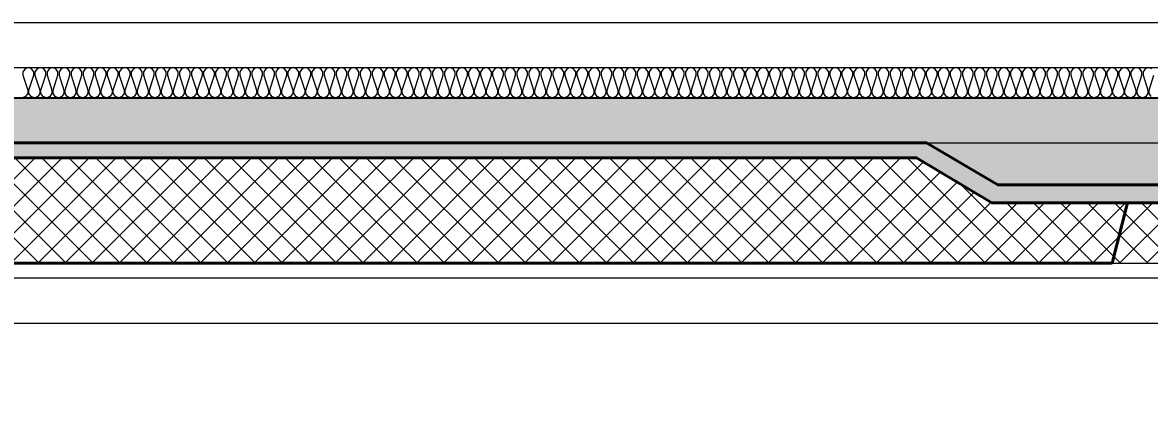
# Model space of a CAD drawing. Header units: millimetres. Extents: x 0 to 420000, y 0 to 297000.
# Drawn here: x 250073 to 253816, y 167200 to 168500 of the extents above; entities that cross this region are included whole.
import ezdxf
from ezdxf.enums import TextEntityAlignment as Align

# ---------------------------------------------------------------- set-up
doc = ezdxf.new("R2010")
doc.units = ezdxf.units.MM
doc.linetypes.add('CEN', pattern=[62, 60, -1, 0, -1])
for name, color, linetype, lineweight in [('A-AXIS-LINE', 1, 'CEN', 15), ('A-CONC-LIN1', 2, 'Continuous', 40), ('A-CONC-LIN2', 7, 'Continuous', 25), ('A-XXXX-FIN2', 6, 'Continuous', 20), ('A-XXXX-INSL1', 15, 'Continuous', 18), ('A-XXXX-INSL2', 8, 'Continuous', 18)]:
    doc.layers.add(name, color=color, linetype=linetype, lineweight=lineweight)
doc.layers.add('A-CONC-SOLD', color=253, linetype='CEN')
doc.layers.add('A-XXXX-NPLT', color=144, linetype='Continuous', lineweight=15, plot=False)
doc.styles.add('맑은고딕', font='')
doc.styles.get('맑은고딕').set_extended_font_data('Malgun Gothic')

# ---------------------------------------------------------------- blocks, each defined once
blk = doc.blocks.new('axis(220316)')
at = {"layer": 'A-AXIS-LINE', "ltscale": 1000}
blk.add_line((4631788.1, -432118.7), (4955413.1, -432118.7), dxfattribs=at)
blk = doc.blocks.new('PS2(횡)')
at = {"layer": 'A-CONC-SOLD'}
h = blk.add_hatch(color=256, dxfattribs=at)
h.dxf.hatch_style = 1
h.paths.add_polyline_path([(1020, 0), (1020, -290), (1700, -290), (1937.4, -150), (9062.6, -150), (9300, -290), (9980, -290), (9980, 0)])
h = blk.add_hatch(color=256, dxfattribs=at)
h.dxf.hatch_style = 1
h.paths.add_polyline_path([(9980, -290), (9980, -350), (9280, -350), (9030, -200), (1970, -200), (1720, -350), (1020, -350), (1020, -290), (1700, -290), (1937.4, -150), (9062.6, -150), (9300, -290)])
at = {"layer": 'A-XXXX-INSL2'}
h = blk.add_hatch(dxfattribs=at)
h.set_pattern_fill('ANSI37', color=256, scale=20)
h.set_pattern_definition([(45, (-244012.5, -188500), (-44.90128, 44.90128), []), (135, (-244012.5, -188500), (-44.90128, -44.90128), [])])
h.paths.add_polyline_path([(1100, -550), (9900, -550), (9900, -350), (9280, -350), (9030, -200), (1970, -200), (1720, -350), (1100, -350)])
at = {"layer": 'A-CONC-LIN1', "color": 2}
for p, q in [((1320, -550), (1270, -350)), ((9680, -550), (9730, -350)), ((1320, -550), (9680, -550))]:
    blk.add_line(p, q, dxfattribs=at)
blk.add_lwpolyline([(9980, -290), (9980, -350), (9280, -350), (9030, -200), (1970, -200), (1720, -350), (1020, -350), (1020, -290), (1700, -290), (1937.4, -150), (9062.6, -150), (9300, -290)], close=True, dxfattribs=at)
at = {"layer": 'A-CONC-LIN2'}
blk.add_line((1020, 0), (9980, 0), dxfattribs=at)
at = {"layer": 'A-XXXX-INSL2'}
for p, q in [((1320, -550), (1100, -550)), ((9680, -550), (9900, -550))]:
    blk.add_line(p, q, dxfattribs=at)
at = {"layer": 'A-XXXX-NPLT'}
for p, q in [((1937.4, -150), (1020, -150)), ((9062.6, -150), (9980, -150))]:
    blk.add_line(p, q, dxfattribs=at)
at = {"layer": 'A-XXXX-NPLT', "style": '맑은고딕'}
blk.add_text('PS2', height=100, dxfattribs=at).set_placement((5500, -75), align=Align.MIDDLE)
blk = doc.blocks.new('횡지하층')
at = {"layer": 'A-XXXX-FIN2'}
blk.add_line((4757100.6, -237111.1), (4890100.6, -237111.1), dxfattribs=at)
at = {"layer": 'A-XXXX-INSL1'}
blk.add_lwpolyline([(4866450.6, -237961.1), (4857750.6, -237961.1), (4857750.6, -238411.1), (4857197, -238411.1), (4857117, -237831.1), (4856084.1, -237831.1), (4856004.1, -238411.1), (4855450.6, -238411.1), (4855450.6, -237961.1), (4846750.6, -237961.1), (4846750.6, -238411.1), (4846197, -238411.1), (4846117, -237831.1), (4845084.1, -237831.1), (4845004.1, -238411.1), (4844450.6, -238411.1), (4844450.6, -237961.1), (4835750.6, -237961.1)], dxfattribs=at)
at = {"layer": 'A-XXXX-INSL2'}
blk.add_line((4757100.4, -237261.1), (4890100.5, -237261.1), dxfattribs=at)
for points in [[(4855409.6, -237357.1), (4855402.6, -237347.1), (4855402.6, -237336.1), (4855418.6, -237286.1)], [(4855411.6, -237265.1), (4855400.6, -237261.1), (4855389.6, -237265.1), (4855382.6, -237275.1), (4855382.6, -237286.1), (4855398.6, -237336.1), (4855398.6, -237347.1), (4855391.6, -237357.1), (4855380.6, -237361.1), (4855369.6, -237357.1), (4855362.6, -237347.1), (4855362.6, -237336.1), (4855378.6, -237286.1), (4855378.6, -237275.1), (4855371.6, -237265.1), (4855360.6, -237261.1), (4855349.6, -237265.1), (4855342.6, -237275.1), (4855342.6, -237286.1), (4855358.6, -237336.1), (4855358.6, -237347.1), (4855351.6, -237357.1), (4855340.6, -237361.1), (4855329.6, -237357.1), (4855322.6, -237347.1), (4855322.6, -237336.1), (4855338.6, -237286.1), (4855338.6, -237275.1), (4855331.6, -237265.1), (4855320.6, -237261.1), (4855309.6, -237265.1), (4855302.6, -237275.1), (4855302.6, -237286.1), (4855318.6, -237336.1), (4855318.6, -237347.1), (4855311.6, -237357.1), (4855300.6, -237361.1), (4855289.6, -237357.1), (4855282.6, -237347.1), (4855282.6, -237336.1), (4855298.6, -237286.1), (4855298.6, -237275.1), (4855291.6, -237265.1), (4855280.6, -237261.1), (4855269.6, -237265.1), (4855262.6, -237275.1), (4855262.6, -237286.1), (4855278.6, -237336.1), (4855278.6, -237347.1), (4855271.6, -237357.1), (4855260.6, -237361.1), (4855249.6, -237357.1), (4855242.6, -237347.1), (4855242.6, -237336.1), (4855258.6, -237286.1), (4855258.6, -237275.1), (4855251.6, -237265.1), (4855240.6, -237261.1), (4855229.6, -237265.1), (4855222.6, -237275.1), (4855222.6, -237286.1), (4855238.6, -237336.1), (4855238.6, -237347.1), (4855231.6, -237357.1), (4855220.6, -237361.1), (4855209.6, -237357.1), (4855202.6, -237347.1), (4855202.6, -237336.1), (4855218.6, -237286.1), (4855218.6, -237275.1), (4855211.6, -237265.1), (4855200.6, -237261.1), (4855189.6, -237265.1), (4855182.6, -237275.1), (4855182.6, -237286.1), (4855198.6, -237336.1), (4855198.6, -237347.1), (4855191.6, -237357.1), (4855180.6, -237361.1), (4855169.6, -237357.1), (4855162.6, -237347.1), (4855162.6, -237336.1), (4855178.6, -237286.1), (4855178.6, -237275.1), (4855171.6, -237265.1), (4855160.6, -237261.1), (4855149.6, -237265.1), (4855142.6, -237275.1), (4855142.6, -237286.1), (4855158.6, -237336.1), (4855158.6, -237347.1), (4855151.6, -237357.1), (4855140.6, -237361.1), (4855129.6, -237357.1), (4855122.6, -237347.1), (4855122.6, -237336.1), (4855138.6, -237286.1), (4855138.6, -237275.1), (4855131.6, -237265.1), (4855120.6, -237261.1), (4855109.6, -237265.1), (4855102.6, -237275.1), (4855102.6, -237286.1), (4855118.6, -237336.1), (4855118.6, -237347.1), (4855111.6, -237357.1), (4855100.6, -237361.1), (4855089.6, -237357.1), (4855082.6, -237347.1), (4855082.6, -237336.1), (4855098.6, -237286.1), (4855098.6, -237275.1), (4855091.6, -237265.1), (4855080.6, -237261.1), (4855069.6, -237265.1), (4855062.6, -237275.1), (4855062.6, -237286.1), (4855078.6, -237336.1), (4855078.6, -237347.1), (4855071.6, -237357.1), (4855060.6, -237361.1), (4855049.6, -237357.1), (4855042.6, -237347.1), (4855042.6, -237336.1), (4855058.6, -237286.1), (4855058.6, -237275.1), (4855051.6, -237265.1), (4855040.6, -237261.1), (4855029.6, -237265.1), (4855022.6, -237275.1), (4855022.6, -237286.1), (4855038.6, -237336.1), (4855038.6, -237347.1), (4855031.6, -237357.1), (4855020.6, -237361.1), (4855009.6, -237357.1), (4855002.6, -237347.1), (4855002.6, -237336.1), (4855018.6, -237286.1), (4855018.6, -237275.1), (4855011.6, -237265.1), (4855000.6, -237261.1), (4854989.6, -237265.1), (4854982.6, -237275.1), (4854982.6, -237286.1), (4854998.6, -237336.1), (4854998.6, -237347.1), (4854991.6, -237357.1), (4854980.6, -237361.1), (4854969.6, -237357.1), (4854962.6, -237347.1), (4854962.6, -237336.1), (4854978.6, -237286.1), (4854978.6, -237275.1), (4854971.6, -237265.1), (4854960.6, -237261.1), (4854949.6, -237265.1), (4854942.6, -237275.1), (4854942.6, -237286.1), (4854958.6, -237336.1), (4854958.6, -237347.1), (4854951.6, -237357.1), (4854940.6, -237361.1), (4854929.6, -237357.1), (4854922.6, -237347.1), (4854922.6, -237336.1), (4854938.6, -237286.1), (4854938.6, -237275.1), (4854931.6, -237265.1), (4854920.6, -237261.1), (4854909.6, -237265.1), (4854902.6, -237275.1), (4854902.6, -237286.1), (4854918.6, -237336.1), (4854918.6, -237347.1), (4854911.6, -237357.1), (4854900.6, -237361.1), (4854889.6, -237357.1), (4854882.6, -237347.1), (4854882.6, -237336.1), (4854898.6, -237286.1), (4854898.6, -237275.1), (4854891.6, -237265.1), (4854880.6, -237261.1), (4854869.6, -237265.1), (4854862.6, -237275.1), (4854862.6, -237286.1), (4854878.6, -237336.1), (4854878.6, -237347.1), (4854871.6, -237357.1), (4854860.6, -237361.1), (4854849.6, -237357.1), (4854842.6, -237347.1), (4854842.6, -237336.1), (4854858.6, -237286.1), (4854858.6, -237275.1), (4854851.6, -237265.1), (4854840.6, -237261.1), (4854829.6, -237265.1), (4854822.6, -237275.1), (4854822.6, -237286.1), (4854838.6, -237336.1), (4854838.6, -237347.1), (4854831.6, -237357.1), (4854820.6, -237361.1), (4854809.6, -237357.1), (4854802.6, -237347.1), (4854802.6, -237336.1), (4854818.6, -237286.1), (4854818.6, -237275.1), (4854811.6, -237265.1), (4854800.6, -237261.1), (4854789.6, -237265.1), (4854782.6, -237275.1), (4854782.6, -237286.1), (4854798.6, -237336.1), (4854798.6, -237347.1), (4854791.6, -237357.1), (4854780.6, -237361.1), (4854769.6, -237357.1), (4854762.6, -237347.1), (4854762.6, -237336.1), (4854778.6, -237286.1), (4854778.6, -237275.1), (4854771.6, -237265.1), (4854760.6, -237261.1), (4854749.6, -237265.1), (4854742.6, -237275.1), (4854742.6, -237286.1), (4854758.6, -237336.1), (4854758.6, -237347.1), (4854751.6, -237357.1), (4854740.6, -237361.1), (4854729.6, -237357.1), (4854722.6, -237347.1), (4854722.6, -237336.1), (4854738.6, -237286.1), (4854738.6, -237275.1), (4854731.6, -237265.1), (4854720.6, -237261.1), (4854709.6, -237265.1), (4854702.6, -237275.1), (4854702.6, -237286.1), (4854718.6, -237336.1), (4854718.6, -237347.1), (4854711.6, -237357.1), (4854700.6, -237361.1), (4854689.6, -237357.1), (4854682.6, -237347.1), (4854682.6, -237336.1), (4854698.6, -237286.1), (4854698.6, -237275.1), (4854691.6, -237265.1), (4854680.6, -237261.1), (4854669.6, -237265.1), (4854662.6, -237275.1), (4854662.6, -237286.1), (4854678.6, -237336.1), (4854678.6, -237347.1), (4854671.6, -237357.1), (4854660.6, -237361.1), (4854649.6, -237357.1), (4854642.6, -237347.1), (4854642.6, -237336.1), (4854658.6, -237286.1), (4854658.6, -237275.1), (4854651.6, -237265.1), (4854640.6, -237261.1), (4854629.6, -237265.1), (4854622.6, -237275.1), (4854622.6, -237286.1), (4854638.6, -237336.1), (4854638.6, -237347.1), (4854631.6, -237357.1), (4854620.6, -237361.1), (4854609.6, -237357.1), (4854602.6, -237347.1), (4854602.6, -237336.1), (4854618.6, -237286.1), (4854618.6, -237275.1), (4854611.6, -237265.1), (4854600.6, -237261.1), (4854589.6, -237265.1), (4854582.6, -237275.1), (4854582.6, -237286.1), (4854598.6, -237336.1), (4854598.6, -237347.1), (4854591.6, -237357.1), (4854580.6, -237361.1), (4854569.6, -237357.1), (4854562.6, -237347.1), (4854562.6, -237336.1), (4854578.6, -237286.1), (4854578.6, -237275.1), (4854571.6, -237265.1), (4854560.6, -237261.1), (4854549.6, -237265.1), (4854542.6, -237275.1), (4854542.6, -237286.1), (4854558.6, -237336.1), (4854558.6, -237347.1), (4854551.6, -237357.1), (4854540.6, -237361.1), (4854529.6, -237357.1), (4854522.6, -237347.1), (4854522.6, -237336.1), (4854538.6, -237286.1), (4854538.6, -237275.1), (4854531.6, -237265.1), (4854520.6, -237261.1), (4854509.6, -237265.1), (4854502.6, -237275.1), (4854502.6, -237286.1), (4854518.6, -237336.1), (4854518.6, -237347.1), (4854511.6, -237357.1), (4854500.6, -237361.1), (4854489.6, -237357.1), (4854482.6, -237347.1), (4854482.6, -237336.1), (4854498.6, -237286.1), (4854498.6, -237275.1), (4854491.6, -237265.1), (4854480.6, -237261.1), (4854469.6, -237265.1), (4854462.6, -237275.1), (4854462.6, -237286.1), (4854478.6, -237336.1), (4854478.6, -237347.1), (4854471.6, -237357.1), (4854460.6, -237361.1), (4854449.6, -237357.1), (4854442.6, -237347.1), (4854442.6, -237336.1), (4854458.6, -237286.1), (4854458.6, -237275.1), (4854451.6, -237265.1), (4854440.6, -237261.1), (4854429.6, -237265.1), (4854422.6, -237275.1), (4854422.6, -237286.1), (4854438.6, -237336.1), (4854438.6, -237347.1), (4854431.6, -237357.1), (4854420.6, -237361.1), (4854409.6, -237357.1), (4854402.6, -237347.1), (4854402.6, -237336.1), (4854418.6, -237286.1), (4854418.6, -237275.1), (4854411.6, -237265.1), (4854400.6, -237261.1), (4854389.6, -237265.1), (4854382.6, -237275.1), (4854382.6, -237286.1), (4854398.6, -237336.1), (4854398.6, -237347.1), (4854391.6, -237357.1), (4854380.6, -237361.1), (4854369.6, -237357.1), (4854362.6, -237347.1), (4854362.6, -237336.1), (4854378.6, -237286.1), (4854378.6, -237275.1), (4854371.6, -237265.1), (4854360.6, -237261.1), (4854349.6, -237265.1), (4854342.6, -237275.1), (4854342.6, -237286.1), (4854358.6, -237336.1), (4854358.6, -237347.1), (4854351.6, -237357.1), (4854340.6, -237361.1), (4854329.6, -237357.1), (4854322.6, -237347.1), (4854322.6, -237336.1), (4854338.6, -237286.1), (4854338.6, -237275.1), (4854331.6, -237265.1), (4854320.6, -237261.1), (4854309.6, -237265.1), (4854302.6, -237275.1), (4854302.6, -237286.1), (4854318.6, -237336.1), (4854318.6, -237347.1), (4854311.6, -237357.1), (4854300.6, -237361.1), (4854289.6, -237357.1), (4854282.6, -237347.1), (4854282.6, -237336.1), (4854298.6, -237286.1), (4854298.6, -237275.1), (4854291.6, -237265.1), (4854280.6, -237261.1), (4854269.6, -237265.1), (4854262.6, -237275.1), (4854262.6, -237286.1), (4854278.6, -237336.1), (4854278.6, -237347.1), (4854271.6, -237357.1), (4854260.6, -237361.1), (4854249.6, -237357.1), (4854242.6, -237347.1), (4854242.6, -237336.1), (4854258.6, -237286.1), (4854258.6, -237275.1), (4854251.6, -237265.1), (4854240.6, -237261.1), (4854229.6, -237265.1), (4854222.6, -237275.1), (4854222.6, -237286.1), (4854238.6, -237336.1), (4854238.6, -237347.1), (4854231.6, -237357.1), (4854220.6, -237361.1), (4854209.6, -237357.1), (4854202.6, -237347.1), (4854202.6, -237336.1), (4854218.6, -237286.1), (4854218.6, -237275.1), (4854211.6, -237265.1), (4854200.6, -237261.1), (4854189.6, -237265.1), (4854182.6, -237275.1), (4854182.6, -237286.1), (4854198.6, -237336.1), (4854198.6, -237347.1), (4854191.6, -237357.1), (4854180.6, -237361.1), (4854169.6, -237357.1), (4854162.6, -237347.1), (4854162.6, -237336.1), (4854178.6, -237286.1), (4854178.6, -237275.1), (4854171.6, -237265.1), (4854160.6, -237261.1), (4854149.6, -237265.1), (4854142.6, -237275.1), (4854142.6, -237286.1), (4854158.6, -237336.1), (4854158.6, -237347.1), (4854151.6, -237357.1), (4854140.6, -237361.1), (4854129.6, -237357.1), (4854122.6, -237347.1), (4854122.6, -237336.1), (4854138.6, -237286.1), (4854138.6, -237275.1), (4854131.6, -237265.1), (4854120.6, -237261.1), (4854109.6, -237265.1), (4854102.6, -237275.1), (4854102.6, -237286.1), (4854118.6, -237336.1), (4854118.6, -237347.1), (4854111.6, -237357.1), (4854100.6, -237361.1), (4854089.6, -237357.1), (4854082.6, -237347.1), (4854082.6, -237336.1), (4854098.6, -237286.1), (4854098.6, -237275.1), (4854091.6, -237265.1), (4854080.6, -237261.1), (4854069.6, -237265.1), (4854062.6, -237275.1), (4854062.6, -237286.1), (4854078.6, -237336.1), (4854078.6, -237347.1), (4854071.6, -237357.1), (4854060.6, -237361.1), (4854049.6, -237357.1), (4854042.6, -237347.1), (4854042.6, -237336.1), (4854058.6, -237286.1), (4854058.6, -237275.1), (4854051.6, -237265.1), (4854040.6, -237261.1), (4854029.6, -237265.1), (4854022.6, -237275.1), (4854022.6, -237286.1), (4854038.6, -237336.1), (4854038.6, -237347.1), (4854031.6, -237357.1), (4854020.6, -237361.1), (4854009.6, -237357.1), (4854002.6, -237347.1), (4854002.6, -237336.1), (4854018.6, -237286.1), (4854018.6, -237275.1), (4854011.6, -237265.1), (4854000.6, -237261.1), (4853989.6, -237265.1), (4853982.6, -237275.1), (4853982.6, -237286.1), (4853998.6, -237336.1), (4853998.6, -237347.1), (4853991.6, -237357.1), (4853980.6, -237361.1), (4853969.6, -237357.1), (4853962.6, -237347.1), (4853962.6, -237336.1), (4853978.6, -237286.1), (4853978.6, -237275.1), (4853971.6, -237265.1), (4853960.6, -237261.1), (4853949.6, -237265.1), (4853942.6, -237275.1), (4853942.6, -237286.1), (4853958.6, -237336.1), (4853958.6, -237347.1), (4853951.6, -237357.1), (4853940.6, -237361.1), (4853929.6, -237357.1), (4853922.6, -237347.1), (4853922.6, -237336.1), (4853938.6, -237286.1), (4853938.6, -237275.1), (4853931.6, -237265.1), (4853920.6, -237261.1), (4853909.6, -237265.1), (4853902.6, -237275.1), (4853902.6, -237286.1), (4853918.6, -237336.1), (4853918.6, -237347.1), (4853911.6, -237357.1), (4853900.6, -237361.1), (4853889.6, -237357.1), (4853882.6, -237347.1), (4853882.6, -237336.1), (4853898.6, -237286.1), (4853898.6, -237275.1), (4853891.6, -237265.1), (4853880.6, -237261.1), (4853869.6, -237265.1), (4853862.6, -237275.1), (4853862.6, -237286.1), (4853878.6, -237336.1), (4853878.6, -237347.1), (4853871.6, -237357.1), (4853860.6, -237361.1), (4853849.6, -237357.1), (4853842.6, -237347.1), (4853842.6, -237336.1), (4853858.6, -237286.1), (4853858.6, -237275.1), (4853851.6, -237265.1), (4853840.6, -237261.1), (4853829.6, -237265.1), (4853822.6, -237275.1), (4853822.6, -237286.1), (4853838.6, -237336.1), (4853838.6, -237347.1), (4853831.6, -237357.1), (4853820.6, -237361.1), (4853809.6, -237357.1), (4853802.6, -237347.1), (4853802.6, -237336.1), (4853818.6, -237286.1), (4853818.6, -237275.1), (4853811.6, -237265.1), (4853800.6, -237261.1), (4853789.6, -237265.1), (4853782.6, -237275.1), (4853782.6, -237286.1), (4853798.6, -237336.1), (4853798.6, -237347.1), (4853791.6, -237357.1), (4853780.6, -237361.1), (4853769.6, -237357.1), (4853762.6, -237347.1), (4853762.6, -237336.1), (4853778.6, -237286.1), (4853778.6, -237275.1), (4853771.6, -237265.1), (4853760.6, -237261.1), (4853749.6, -237265.1), (4853742.6, -237275.1), (4853742.6, -237286.1), (4853758.6, -237336.1), (4853758.6, -237347.1), (4853751.6, -237357.1), (4853740.6, -237361.1), (4853729.6, -237357.1), (4853722.6, -237347.1), (4853722.6, -237336.1), (4853738.6, -237286.1), (4853738.6, -237275.1), (4853731.6, -237265.1), (4853720.6, -237261.1), (4853709.6, -237265.1), (4853702.6, -237275.1), (4853702.6, -237286.1), (4853718.6, -237336.1), (4853718.6, -237347.1), (4853711.6, -237357.1), (4853700.6, -237361.1), (4853689.6, -237357.1), (4853682.6, -237347.1), (4853682.6, -237336.1), (4853698.6, -237286.1), (4853698.6, -237275.1), (4853691.6, -237265.1), (4853680.6, -237261.1), (4853669.6, -237265.1), (4853662.6, -237275.1), (4853662.6, -237286.1), (4853678.6, -237336.1), (4853678.6, -237347.1), (4853671.6, -237357.1), (4853660.6, -237361.1), (4853649.6, -237357.1), (4853642.6, -237347.1), (4853642.6, -237336.1), (4853658.6, -237286.1), (4853658.6, -237275.1), (4853651.6, -237265.1), (4853640.6, -237261.1), (4853629.6, -237265.1), (4853622.6, -237275.1), (4853622.6, -237286.1), (4853638.6, -237336.1), (4853638.6, -237347.1), (4853631.6, -237357.1), (4853620.6, -237361.1), (4853609.6, -237357.1), (4853602.6, -237347.1), (4853602.6, -237336.1), (4853618.6, -237286.1), (4853618.6, -237275.1), (4853611.6, -237265.1), (4853600.6, -237261.1), (4853589.6, -237265.1), (4853582.6, -237275.1), (4853582.6, -237286.1), (4853598.6, -237336.1), (4853598.6, -237347.1), (4853591.6, -237357.1), (4853580.6, -237361.1), (4853569.6, -237357.1), (4853562.6, -237347.1), (4853562.6, -237336.1), (4853578.6, -237286.1), (4853578.6, -237275.1), (4853571.6, -237265.1), (4853560.6, -237261.1), (4853549.6, -237265.1), (4853542.6, -237275.1), (4853542.6, -237286.1), (4853558.6, -237336.1), (4853558.6, -237347.1), (4853551.6, -237357.1), (4853540.6, -237361.1), (4853529.6, -237357.1), (4853522.6, -237347.1), (4853522.6, -237336.1), (4853538.6, -237286.1), (4853538.6, -237275.1), (4853531.6, -237265.1), (4853520.6, -237261.1), (4853509.6, -237265.1), (4853502.6, -237275.1), (4853502.6, -237286.1), (4853518.6, -237336.1), (4853518.6, -237347.1), (4853511.6, -237357.1), (4853500.6, -237361.1), (4853489.6, -237357.1), (4853482.6, -237347.1), (4853482.6, -237336.1), (4853498.6, -237286.1), (4853498.6, -237275.1), (4853491.6, -237265.1), (4853480.6, -237261.1), (4853469.6, -237265.1), (4853462.6, -237275.1), (4853462.6, -237286.1), (4853478.6, -237336.1), (4853478.6, -237347.1), (4853471.6, -237357.1), (4853460.6, -237361.1), (4853449.6, -237357.1), (4853442.6, -237347.1), (4853442.6, -237336.1), (4853458.6, -237286.1), (4853458.6, -237275.1), (4853451.6, -237265.1), (4853440.6, -237261.1), (4853429.6, -237265.1), (4853422.6, -237275.1), (4853422.6, -237286.1), (4853438.6, -237336.1), (4853438.6, -237347.1), (4853431.6, -237357.1), (4853420.6, -237361.1), (4853409.6, -237357.1), (4853402.6, -237347.1), (4853402.6, -237336.1), (4853418.6, -237286.1), (4853418.6, -237275.1), (4853411.6, -237265.1), (4853400.6, -237261.1), (4853389.6, -237265.1), (4853382.6, -237275.1), (4853382.6, -237286.1), (4853398.6, -237336.1), (4853398.6, -237347.1), (4853391.6, -237357.1), (4853380.6, -237361.1), (4853369.6, -237357.1), (4853362.6, -237347.1), (4853362.6, -237336.1), (4853378.6, -237286.1), (4853378.6, -237275.1), (4853371.6, -237265.1), (4853360.6, -237261.1), (4853349.6, -237265.1), (4853342.6, -237275.1), (4853342.6, -237286.1), (4853358.6, -237336.1), (4853358.6, -237347.1), (4853351.6, -237357.1), (4853340.6, -237361.1), (4853329.6, -237357.1), (4853322.6, -237347.1), (4853322.6, -237336.1), (4853338.6, -237286.1), (4853338.6, -237275.1), (4853331.6, -237265.1), (4853320.6, -237261.1), (4853309.6, -237265.1), (4853302.6, -237275.1), (4853302.6, -237286.1), (4853318.6, -237336.1), (4853318.6, -237347.1), (4853311.6, -237357.1), (4853300.6, -237361.1), (4853289.6, -237357.1), (4853282.6, -237347.1), (4853282.6, -237336.1), (4853298.6, -237286.1), (4853298.6, -237275.1), (4853291.6, -237265.1), (4853280.6, -237261.1), (4853269.6, -237265.1), (4853262.6, -237275.1), (4853262.6, -237286.1), (4853278.6, -237336.1), (4853278.6, -237347.1), (4853271.6, -237357.1), (4853260.6, -237361.1), (4853249.6, -237357.1), (4853242.6, -237347.1), (4853242.6, -237336.1), (4853258.6, -237286.1), (4853258.6, -237275.1), (4853251.6, -237265.1), (4853240.6, -237261.1), (4853229.6, -237265.1), (4853222.6, -237275.1), (4853222.6, -237286.1), (4853238.6, -237336.1), (4853238.6, -237347.1), (4853231.6, -237357.1), (4853220.6, -237361.1), (4853209.6, -237357.1), (4853202.6, -237347.1), (4853202.6, -237336.1), (4853218.6, -237286.1), (4853218.6, -237275.1), (4853211.6, -237265.1), (4853200.6, -237261.1), (4853189.6, -237265.1), (4853182.6, -237275.1), (4853182.6, -237286.1), (4853198.6, -237336.1), (4853198.6, -237347.1), (4853191.6, -237357.1), (4853180.6, -237361.1), (4853169.6, -237357.1), (4853162.6, -237347.1), (4853162.6, -237336.1), (4853178.6, -237286.1), (4853178.6, -237275.1), (4853171.6, -237265.1), (4853160.6, -237261.1), (4853149.6, -237265.1), (4853142.6, -237275.1), (4853142.6, -237286.1), (4853158.6, -237336.1), (4853158.6, -237347.1), (4853151.6, -237357.1), (4853140.6, -237361.1), (4853129.6, -237357.1), (4853122.6, -237347.1), (4853122.6, -237336.1), (4853138.6, -237286.1), (4853138.6, -237275.1), (4853131.6, -237265.1), (4853120.6, -237261.1), (4853109.6, -237265.1), (4853102.6, -237275.1), (4853102.6, -237286.1), (4853118.6, -237336.1), (4853118.6, -237347.1), (4853111.6, -237357.1), (4853100.6, -237361.1), (4853089.6, -237357.1), (4853082.6, -237347.1), (4853082.6, -237336.1), (4853098.6, -237286.1), (4853098.6, -237275.1), (4853091.6, -237265.1), (4853080.6, -237261.1), (4853069.6, -237265.1), (4853062.6, -237275.1), (4853062.6, -237286.1), (4853078.6, -237336.1), (4853078.6, -237347.1), (4853071.6, -237357.1), (4853060.6, -237361.1), (4853049.6, -237357.1), (4853042.6, -237347.1), (4853042.6, -237336.1), (4853058.6, -237286.1), (4853058.6, -237275.1), (4853051.6, -237265.1), (4853040.6, -237261.1), (4853029.6, -237265.1), (4853022.6, -237275.1), (4853022.6, -237286.1), (4853038.6, -237336.1), (4853038.6, -237347.1), (4853031.6, -237357.1), (4853020.6, -237361.1), (4853009.6, -237357.1), (4853002.6, -237347.1), (4853002.6, -237336.1), (4853018.6, -237286.1), (4853018.6, -237275.1), (4853011.6, -237265.1), (4853000.6, -237261.1), (4852989.6, -237265.1), (4852982.6, -237275.1), (4852982.6, -237286.1), (4852998.6, -237336.1), (4852998.6, -237347.1), (4852991.6, -237357.1), (4852980.6, -237361.1), (4852969.6, -237357.1), (4852962.6, -237347.1), (4852962.6, -237336.1), (4852978.6, -237286.1), (4852978.6, -237275.1), (4852971.6, -237265.1), (4852960.6, -237261.1), (4852949.6, -237265.1), (4852942.6, -237275.1), (4852942.6, -237286.1), (4852958.6, -237336.1), (4852958.6, -237347.1), (4852951.6, -237357.1), (4852940.6, -237361.1), (4852929.6, -237357.1), (4852922.6, -237347.1), (4852922.6, -237336.1), (4852938.6, -237286.1), (4852938.6, -237275.1), (4852931.6, -237265.1), (4852920.6, -237261.1), (4852909.6, -237265.1), (4852902.6, -237275.1), (4852902.6, -237286.1), (4852918.6, -237336.1), (4852918.6, -237347.1), (4852911.6, -237357.1), (4852900.6, -237361.1), (4852889.6, -237357.1), (4852882.6, -237347.1), (4852882.6, -237336.1), (4852898.6, -237286.1), (4852898.6, -237275.1), (4852891.6, -237265.1), (4852880.6, -237261.1), (4852869.6, -237265.1), (4852862.6, -237275.1), (4852862.6, -237286.1), (4852878.6, -237336.1), (4852878.6, -237347.1), (4852871.6, -237357.1), (4852860.6, -237361.1), (4852849.6, -237357.1), (4852842.6, -237347.1), (4852842.6, -237336.1), (4852858.6, -237286.1), (4852858.6, -237275.1), (4852851.6, -237265.1), (4852840.6, -237261.1), (4852829.6, -237265.1), (4852822.6, -237275.1), (4852822.6, -237286.1), (4852838.6, -237336.1), (4852838.6, -237347.1), (4852831.6, -237357.1), (4852820.6, -237361.1), (4852809.6, -237357.1), (4852802.6, -237347.1), (4852802.6, -237336.1), (4852818.6, -237286.1), (4852818.6, -237275.1), (4852811.6, -237265.1), (4852800.6, -237261.1), (4852789.6, -237265.1), (4852782.6, -237275.1), (4852782.6, -237286.1), (4852798.6, -237336.1), (4852798.6, -237347.1), (4852791.6, -237357.1), (4852780.6, -237361.1), (4852769.6, -237357.1), (4852762.6, -237347.1), (4852762.6, -237336.1), (4852778.6, -237286.1), (4852778.6, -237275.1), (4852771.6, -237265.1), (4852760.6, -237261.1), (4852749.6, -237265.1), (4852742.6, -237275.1), (4852742.6, -237286.1), (4852758.6, -237336.1), (4852758.6, -237347.1), (4852751.6, -237357.1), (4852740.6, -237361.1), (4852729.6, -237357.1), (4852722.6, -237347.1), (4852722.6, -237336.1), (4852738.6, -237286.1), (4852738.6, -237275.1), (4852731.6, -237265.1), (4852720.6, -237261.1), (4852709.6, -237265.1), (4852702.6, -237275.1), (4852702.6, -237286.1), (4852718.6, -237336.1), (4852718.6, -237347.1), (4852711.6, -237357.1), (4852700.6, -237361.1), (4852689.6, -237357.1), (4852682.6, -237347.1), (4852682.6, -237336.1), (4852698.6, -237286.1), (4852698.6, -237275.1), (4852691.6, -237265.1), (4852680.6, -237261.1), (4852669.6, -237265.1), (4852662.6, -237275.1), (4852662.6, -237286.1), (4852678.6, -237336.1), (4852678.6, -237347.1), (4852671.6, -237357.1), (4852660.6, -237361.1), (4852649.6, -237357.1), (4852642.6, -237347.1), (4852642.6, -237336.1), (4852658.6, -237286.1), (4852658.6, -237275.1), (4852651.6, -237265.1), (4852640.6, -237261.1), (4852629.6, -237265.1), (4852622.6, -237275.1), (4852622.6, -237286.1), (4852638.6, -237336.1), (4852638.6, -237347.1), (4852631.6, -237357.1), (4852620.6, -237361.1), (4852609.6, -237357.1), (4852602.6, -237347.1), (4852602.6, -237336.1), (4852618.6, -237286.1), (4852618.6, -237275.1), (4852611.6, -237265.1), (4852600.6, -237261.1), (4852589.6, -237265.1), (4852582.6, -237275.1), (4852582.6, -237286.1), (4852598.6, -237336.1), (4852598.6, -237347.1), (4852591.6, -237357.1), (4852580.6, -237361.1), (4852569.6, -237357.1), (4852562.6, -237347.1), (4852562.6, -237336.1), (4852578.6, -237286.1), (4852578.6, -237275.1), (4852571.6, -237265.1), (4852560.6, -237261.1), (4852549.6, -237265.1), (4852542.6, -237275.1), (4852542.6, -237286.1), (4852558.6, -237336.1), (4852558.6, -237347.1), (4852551.6, -237357.1), (4852540.6, -237361.1), (4852529.6, -237357.1), (4852522.6, -237347.1), (4852522.6, -237336.1), (4852538.6, -237286.1), (4852538.6, -237275.1), (4852531.6, -237265.1), (4852520.6, -237261.1), (4852509.6, -237265.1), (4852502.6, -237275.1), (4852502.6, -237286.1), (4852518.6, -237336.1), (4852518.6, -237347.1), (4852511.6, -237357.1), (4852500.6, -237361.1), (4852489.6, -237357.1), (4852482.6, -237347.1), (4852482.6, -237336.1), (4852498.6, -237286.1), (4852498.6, -237275.1), (4852491.6, -237265.1), (4852480.6, -237261.1), (4852469.6, -237265.1), (4852462.6, -237275.1), (4852462.6, -237286.1), (4852478.6, -237336.1), (4852478.6, -237347.1), (4852471.6, -237357.1), (4852460.6, -237361.1), (4852449.6, -237357.1), (4852442.6, -237347.1), (4852442.6, -237336.1), (4852458.6, -237286.1), (4852458.6, -237275.1), (4852451.6, -237265.1), (4852440.6, -237261.1), (4852429.6, -237265.1), (4852422.6, -237275.1), (4852422.6, -237286.1), (4852438.6, -237336.1), (4852438.6, -237347.1), (4852431.6, -237357.1), (4852420.6, -237361.1), (4852409.6, -237357.1), (4852402.6, -237347.1), (4852402.6, -237336.1), (4852418.6, -237286.1), (4852418.6, -237275.1), (4852411.6, -237265.1), (4852400.6, -237261.1), (4852389.6, -237265.1), (4852382.6, -237275.1), (4852382.6, -237286.1), (4852398.6, -237336.1), (4852398.6, -237347.1), (4852391.6, -237357.1), (4852380.6, -237361.1), (4852369.6, -237357.1), (4852362.6, -237347.1), (4852362.6, -237336.1), (4852378.6, -237286.1), (4852378.6, -237275.1), (4852371.6, -237265.1), (4852360.6, -237261.1), (4852349.6, -237265.1), (4852342.6, -237275.1), (4852342.6, -237286.1), (4852358.6, -237336.1), (4852358.6, -237347.1), (4852351.6, -237357.1), (4852340.6, -237361.1), (4852329.6, -237357.1), (4852322.6, -237347.1), (4852322.6, -237336.1), (4852338.6, -237286.1), (4852338.6, -237275.1), (4852331.6, -237265.1), (4852320.6, -237261.1), (4852309.6, -237265.1), (4852302.6, -237275.1), (4852302.6, -237286.1), (4852318.6, -237336.1), (4852318.6, -237347.1), (4852311.6, -237357.1), (4852300.6, -237361.1), (4852289.6, -237357.1), (4852282.6, -237347.1), (4852282.6, -237336.1), (4852298.6, -237286.1), (4852298.6, -237275.1), (4852291.6, -237265.1), (4852280.6, -237261.1), (4852269.6, -237265.1), (4852262.6, -237275.1), (4852262.6, -237286.1), (4852278.6, -237336.1), (4852278.6, -237347.1), (4852271.6, -237357.1), (4852260.6, -237361.1), (4852249.6, -237357.1), (4852242.6, -237347.1), (4852242.6, -237336.1), (4852258.6, -237286.1), (4852258.6, -237275.1), (4852251.6, -237265.1), (4852240.6, -237261.1), (4852229.6, -237265.1), (4852222.6, -237275.1), (4852222.6, -237286.1), (4852238.6, -237336.1), (4852238.6, -237347.1), (4852231.6, -237357.1), (4852220.6, -237361.1), (4852209.6, -237357.1), (4852202.6, -237347.1), (4852202.6, -237336.1), (4852218.6, -237286.1), (4852218.6, -237275.1), (4852211.6, -237265.1), (4852200.6, -237261.1), (4852189.6, -237265.1), (4852182.6, -237275.1), (4852182.6, -237286.1), (4852198.6, -237336.1), (4852198.6, -237347.1), (4852191.6, -237357.1), (4852180.6, -237361.1), (4852169.6, -237357.1), (4852162.6, -237347.1), (4852162.6, -237336.1), (4852178.6, -237286.1), (4852178.6, -237275.1), (4852171.6, -237265.1), (4852160.6, -237261.1), (4852149.6, -237265.1), (4852142.6, -237275.1), (4852142.6, -237286.1), (4852158.6, -237336.1), (4852158.6, -237347.1), (4852151.6, -237357.1), (4852140.6, -237361.1), (4852129.6, -237357.1), (4852122.6, -237347.1), (4852122.6, -237336.1), (4852138.6, -237286.1), (4852138.6, -237275.1), (4852131.6, -237265.1), (4852120.6, -237261.1), (4852109.6, -237265.1), (4852102.6, -237275.1), (4852102.6, -237286.1), (4852118.6, -237336.1), (4852118.6, -237347.1), (4852111.6, -237357.1), (4852100.6, -237361.1), (4852089.6, -237357.1), (4852082.6, -237347.1), (4852082.6, -237336.1), (4852098.6, -237286.1), (4852098.6, -237275.1), (4852091.6, -237265.1), (4852080.6, -237261.1), (4852069.6, -237265.1), (4852062.6, -237275.1), (4852062.6, -237286.1), (4852078.6, -237336.1), (4852078.6, -237347.1), (4852071.6, -237357.1), (4852060.6, -237361.1), (4852049.6, -237357.1), (4852042.6, -237347.1), (4852042.6, -237336.1), (4852058.6, -237286.1), (4852058.6, -237275.1), (4852051.6, -237265.1), (4852040.6, -237261.1), (4852029.6, -237265.1), (4852022.6, -237275.1), (4852022.6, -237286.1), (4852038.6, -237336.1), (4852038.6, -237347.1), (4852031.6, -237357.1), (4852020.6, -237361.1), (4852009.6, -237357.1), (4852002.6, -237347.1), (4852002.6, -237336.1), (4852018.6, -237286.1), (4852018.6, -237275.1), (4852011.6, -237265.1), (4852000.6, -237261.1), (4851989.6, -237265.1), (4851982.6, -237275.1), (4851982.6, -237286.1), (4851998.6, -237336.1), (4851998.6, -237347.1), (4851991.6, -237357.1), (4851980.6, -237361.1), (4851969.6, -237357.1), (4851962.6, -237347.1), (4851962.6, -237336.1), (4851978.6, -237286.1), (4851978.6, -237275.1), (4851971.6, -237265.1), (4851960.6, -237261.1), (4851949.6, -237265.1), (4851942.6, -237275.1), (4851942.6, -237286.1), (4851958.6, -237336.1), (4851958.6, -237347.1), (4851951.6, -237357.1), (4851940.6, -237361.1), (4851929.6, -237357.1), (4851922.6, -237347.1), (4851922.6, -237336.1), (4851938.6, -237286.1), (4851938.6, -237275.1), (4851931.6, -237265.1), (4851920.6, -237261.1), (4851909.6, -237265.1), (4851902.6, -237275.1), (4851902.6, -237286.1), (4851918.6, -237336.1), (4851918.6, -237347.1), (4851911.6, -237357.1), (4851900.6, -237361.1), (4851889.6, -237357.1), (4851882.6, -237347.1), (4851882.6, -237336.1), (4851898.6, -237286.1), (4851898.6, -237275.1), (4851891.6, -237265.1), (4851880.6, -237261.1), (4851869.6, -237265.1), (4851862.6, -237275.1), (4851862.6, -237286.1), (4851878.6, -237336.1), (4851878.6, -237347.1), (4851871.6, -237357.1), (4851860.6, -237361.1), (4851849.6, -237357.1), (4851842.6, -237347.1), (4851842.6, -237336.1), (4851858.6, -237286.1), (4851858.6, -237275.1), (4851851.6, -237265.1), (4851840.6, -237261.1), (4851829.6, -237265.1), (4851822.6, -237275.1), (4851822.6, -237286.1), (4851838.6, -237336.1), (4851838.6, -237347.1), (4851831.6, -237357.1), (4851820.6, -237361.1), (4851809.6, -237357.1), (4851802.6, -237347.1), (4851802.6, -237336.1), (4851818.6, -237286.1), (4851818.6, -237275.1), (4851811.6, -237265.1), (4851800.6, -237261.1), (4851789.6, -237265.1), (4851782.6, -237275.1), (4851782.6, -237286.1), (4851798.6, -237336.1), (4851798.6, -237347.1), (4851791.6, -237357.1), (4851780.6, -237361.1), (4851769.6, -237357.1), (4851762.6, -237347.1), (4851762.6, -237336.1), (4851778.6, -237286.1), (4851778.6, -237275.1), (4851771.6, -237265.1), (4851760.6, -237261.1), (4851749.6, -237265.1), (4851742.6, -237275.1), (4851742.6, -237286.1), (4851758.6, -237336.1), (4851758.6, -237347.1), (4851751.6, -237357.1), (4851740.6, -237361.1), (4851729.6, -237357.1), (4851722.6, -237347.1), (4851722.6, -237336.1), (4851738.6, -237286.1), (4851738.6, -237275.1), (4851731.6, -237265.1), (4851720.6, -237261.1), (4851709.6, -237265.1), (4851702.6, -237275.1), (4851702.6, -237286.1), (4851718.6, -237336.1), (4851718.6, -237347.1), (4851711.6, -237357.1), (4851700.6, -237361.1), (4851689.6, -237357.1), (4851682.6, -237347.1), (4851682.6, -237336.1), (4851698.6, -237286.1), (4851698.6, -237275.1), (4851691.6, -237265.1), (4851680.6, -237261.1), (4851669.6, -237265.1), (4851662.6, -237275.1), (4851662.6, -237286.1), (4851678.6, -237336.1), (4851678.6, -237347.1), (4851671.6, -237357.1), (4851660.6, -237361.1)]]:
    blk.add_lwpolyline(points, dxfattribs=at)
blk.add_blockref('PS2(횡)', (4845600.6, -237361.1))

msp = doc.modelspace()

# ---------------------------------------------------------------- block references
at = {"layer": 'A-AXIS-LINE'}
msp.add_blockref('axis(220316)', (-4581588.1, 599618.7), dxfattribs=at)
at = {"layer": 'A-CONC-LIN1'}
msp.add_blockref('횡지하층', (-4601588.1, 405611.1), dxfattribs=at)

doc.saveas('drawing.dxf')
